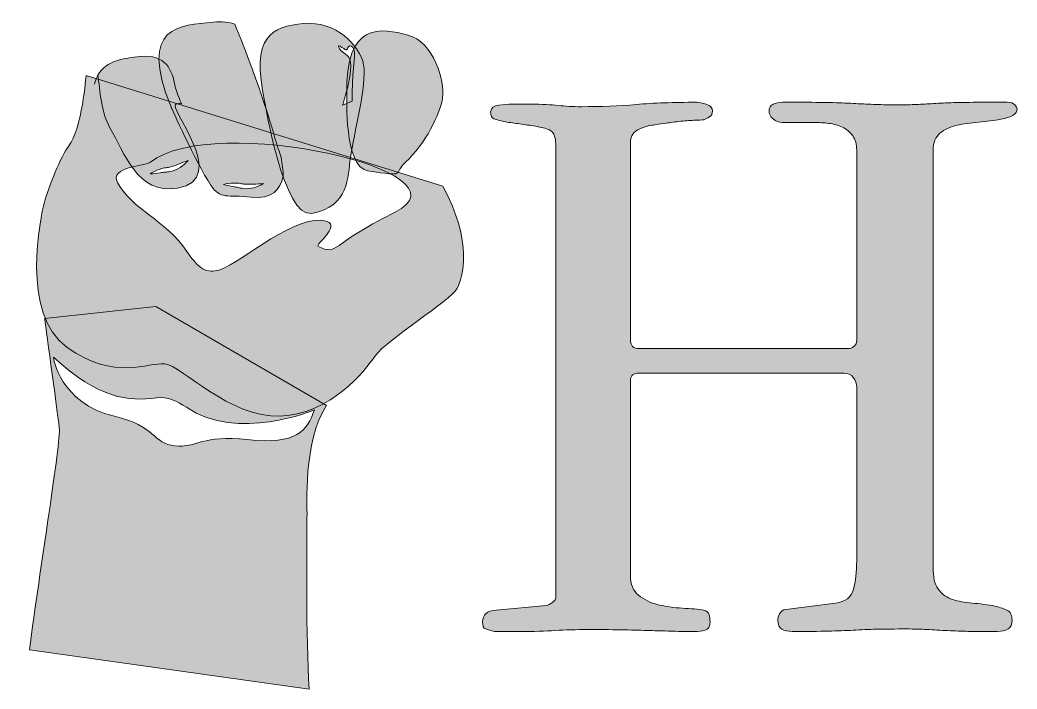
# Model space of a CAD drawing. Header units: inches. Extents: x 97 to 984, y -1026 to -54.
# Drawn here: x 104.5 to 312.5, y -476 to -336.4 of the extents above; entities that cross this region are included whole.
import ezdxf

# ---------------------------------------------------------------- set-up
doc = ezdxf.new("R2010")
doc.units = ezdxf.units.IN
doc.header["$MEASUREMENT"] = 0
doc.layers.add('Layer 1', color=7, linetype='Continuous')

# ---------------------------------------------------------------- blocks, each defined once
blk = doc.blocks.new('block 8')
at = {"layer": 'Layer 1', "lineweight": 0}
for points, knots in [([(137.04, -353.88), (137.43, -353.8), (137.8, -353.8), (138.18, -353.84), (138.19, -353.87), (138.21, -353.91), (138.22, -353.94), (137.52, -352.39), (137, -351.08), (136.84, -350.25), (136.18, -346.81), (135.03, -343.46), (129.53, -344), (126.38, -344.3), (122.44, -344.78), (120.73, -347.86), (121.12, -350.99), (121.42, -355.81), (123.23, -358.87), (126.25, -363.96), (128.94, -372.9), (137.31, -371.48), (148.62, -369.56), (134.92, -354.3), (137.04, -353.88)], [0, 0, 0, 0, 1, 1, 1, 2, 2, 2, 3, 3, 3, 4, 4, 4, 5, 5, 5, 6, 6, 6, 7, 7, 7, 8, 8, 8, 8]), ([(137.55, -366.47), (138.2, -366.21), (138.84, -365.93), (139.53, -365.67), (139.07, -366.25), (138.51, -366.72), (137.89, -367.12), (137.28, -367.52), (136.6, -367.84), (135.83, -368), (135.42, -368.07), (135.11, -368.09), (134.76, -368.13), (134.42, -368.16), (134.08, -368.22), (133.73, -368.26), (133.04, -368.35), (132.34, -368.44), (131.61, -368.5), (132.21, -368.08), (132.88, -367.78), (133.56, -367.54), (133.91, -367.42), (134.26, -367.34), (134.62, -367.25), (134.97, -367.17), (135.37, -367.13), (135.65, -367.08), (136.27, -366.94), (136.91, -366.72), (137.55, -366.47)], [0, 0, 0, 0, 1, 1, 1, 2, 2, 2, 3, 3, 3, 4, 4, 4, 5, 5, 5, 6, 6, 6, 7, 7, 7, 8, 8, 8, 9, 9, 9, 10, 10, 10, 10])]:
    blk.add_open_spline(points, degree=3, knots=knots, dxfattribs=at)
blk = doc.blocks.new('block 7')
at = {"layer": 'Layer 1', "true_color": 0x1f9d48}
h = blk.add_hatch(color=114, dxfattribs=at)
h.dxf.hatch_style = 2
edge = h.paths.add_edge_path()
edge.add_spline(control_points=[(120.3, -348.82), (120.2, -349.11), (120.11, -349.42), (120.04, -349.76), (120.11, -349.42), (120.2, -349.11), (120.3, -348.82)], knot_values=[0, 0, 0, 0, 1, 1, 1, 2, 2, 2, 2], degree=3, periodic=1)
edge = h.paths.add_edge_path()
edge.add_spline(control_points=[(120.43, -348.5), (120.39, -348.61), (120.34, -348.71), (120.3, -348.82), (120.34, -348.71), (120.39, -348.61), (120.43, -348.5)], knot_values=[0, 0, 0, 0, 1, 1, 1, 2, 2, 2, 2], degree=3, periodic=1)
edge = h.paths.add_edge_path()
edge.add_spline(control_points=[(120.66, -347.99), (120.58, -348.15), (120.5, -348.33), (120.43, -348.5), (120.5, -348.33), (120.58, -348.15), (120.66, -347.99)], knot_values=[0, 0, 0, 0, 1, 1, 1, 2, 2, 2, 2], degree=3, periodic=1)
edge = h.paths.add_edge_path()
edge.add_spline(control_points=[(137.04, -353.88), (137.43, -353.8), (137.8, -353.8), (138.18, -353.84), (138.19, -353.87), (138.21, -353.91), (138.22, -353.94), (137.52, -352.39), (137, -351.08), (136.84, -350.25), (136.18, -346.81), (135.03, -343.46), (129.53, -344), (126.38, -344.3), (122.44, -344.78), (120.73, -347.86), (121.12, -350.99), (121.42, -355.81), (123.23, -358.87), (126.25, -363.96), (128.94, -372.9), (137.31, -371.48), (148.62, -369.56), (134.92, -354.3), (137.04, -353.88)], knot_values=[0, 0, 0, 0, 1, 1, 1, 2, 2, 2, 3, 3, 3, 4, 4, 4, 5, 5, 5, 6, 6, 6, 7, 7, 7, 8, 8, 8, 8], degree=3, periodic=1)
edge = h.paths.add_edge_path()
edge.add_spline(control_points=[(137.55, -366.47), (138.2, -366.21), (138.84, -365.93), (139.53, -365.67), (139.07, -366.25), (138.51, -366.72), (137.89, -367.12), (137.28, -367.52), (136.6, -367.84), (135.83, -368), (135.42, -368.07), (135.11, -368.09), (134.76, -368.13), (134.42, -368.16), (134.08, -368.22), (133.73, -368.26), (133.04, -368.35), (132.34, -368.44), (131.61, -368.5), (132.21, -368.08), (132.88, -367.78), (133.56, -367.54), (133.91, -367.42), (134.26, -367.34), (134.62, -367.25), (134.97, -367.17), (135.37, -367.13), (135.65, -367.08), (136.27, -366.94), (136.91, -366.72), (137.55, -366.47)], knot_values=[0, 0, 0, 0, 1, 1, 1, 2, 2, 2, 3, 3, 3, 4, 4, 4, 5, 5, 5, 6, 6, 6, 7, 7, 7, 8, 8, 8, 9, 9, 9, 10, 10, 10, 10], degree=3, periodic=1)
edge = h.paths.add_edge_path()
edge.add_spline(control_points=[(120.66, -347.99), (120.68, -347.95), (120.71, -347.91), (120.73, -347.86), (120.73, -347.86), (120.73, -347.85), (120.73, -347.84), (120.7, -347.89), (120.69, -347.94), (120.66, -347.99)], knot_values=[0, 0, 0, 0, 1, 1, 1, 2, 2, 2, 3, 3, 3, 3], degree=3, periodic=1)
at = {"layer": 'Layer 1', "lineweight": 0}
for points, knots in [([(120.3, -348.82), (120.2, -349.11), (120.11, -349.42), (120.04, -349.76), (120.11, -349.42), (120.2, -349.11), (120.3, -348.82)], [0, 0, 0, 0, 1, 1, 1, 2, 2, 2, 2]), ([(120.43, -348.5), (120.39, -348.61), (120.34, -348.71), (120.3, -348.82), (120.34, -348.71), (120.39, -348.61), (120.43, -348.5)], [0, 0, 0, 0, 1, 1, 1, 2, 2, 2, 2]), ([(120.66, -347.99), (120.58, -348.15), (120.5, -348.33), (120.43, -348.5), (120.5, -348.33), (120.58, -348.15), (120.66, -347.99)], [0, 0, 0, 0, 1, 1, 1, 2, 2, 2, 2]), ([(120.66, -347.99), (120.68, -347.95), (120.71, -347.91), (120.73, -347.86), (120.73, -347.86), (120.73, -347.85), (120.73, -347.84), (120.7, -347.89), (120.69, -347.94), (120.66, -347.99)], [0, 0, 0, 0, 1, 1, 1, 2, 2, 2, 3, 3, 3, 3])]:
    blk.add_open_spline(points, degree=3, knots=knots, dxfattribs=at)
at = {"layer": 'Layer 1'}
blk.add_blockref('block 8', (0, 0), dxfattribs=at)
blk = doc.blocks.new('block 6')
at = {"layer": 'Layer 1'}
blk.add_blockref('block 7', (0, 0), dxfattribs=at)
blk = doc.blocks.new('block 5')
at = {"layer": 'Layer 1', "true_color": 0x1f9d48}
h = blk.add_hatch(color=114, dxfattribs=at)
h.dxf.hatch_style = 2
edge = h.paths.add_edge_path()
edge.add_spline(control_points=[(159.04, -365.55), (158.93, -364.82), (158.74, -364.33), (158.58, -363.88), (157.34, -360.43), (157.11, -358.38), (153.92, -349.38), (152.71, -345.98), (151.19, -341.88), (149.32, -337.26), (148.15, -336.8), (146.67, -336.61), (144.74, -336.81), (138.01, -337.49), (128.97, -337.35), (135.98, -354.5), (135.98, -354.5), (141.15, -366.09), (144.24, -370.77), (146.38, -374), (147.6, -372.7), (152.68, -373.36), (156.98, -373.92), (158.77, -371.72), (159.36, -368.99), (159.46, -368.28), (159.27, -367.02), (159.04, -365.55)], knot_values=[0, 0, 0, 0, 1, 1, 1, 2, 2, 2, 3, 3, 3, 4, 4, 4, 5, 5, 5, 6, 6, 6, 7, 7, 7, 8, 8, 8, 9, 9, 9, 9], degree=3, periodic=1)
edge = h.paths.add_edge_path()
edge.add_spline(control_points=[(153.29, -371.36), (152.59, -371.54), (151.84, -371.64), (151.06, -371.55), (150.65, -371.48), (150.34, -371.4), (150, -371.33), (149.67, -371.25), (149.33, -371.2), (148.99, -371.13), (148.3, -371), (147.61, -370.87), (146.9, -370.69), (147.6, -370.48), (148.33, -370.4), (149.05, -370.4), (149.42, -370.39), (149.78, -370.42), (150.14, -370.45), (150.51, -370.49), (150.89, -370.57), (151.18, -370.61), (151.81, -370.68), (152.49, -370.67), (153.18, -370.63), (153.87, -370.59), (154.57, -370.53), (155.3, -370.5), (154.68, -370.9), (154, -371.17), (153.29, -371.36)], knot_values=[0, 0, 0, 0, 1, 1, 1, 2, 2, 2, 3, 3, 3, 4, 4, 4, 5, 5, 5, 6, 6, 6, 7, 7, 7, 8, 8, 8, 9, 9, 9, 10, 10, 10, 10], degree=3, periodic=1)
h = blk.add_hatch(color=114, dxfattribs=at)
h.dxf.hatch_style = 2
edge = h.paths.add_edge_path()
edge.add_spline(control_points=[(176.17, -345.75), (175.43, -341.71), (170.38, -336.48), (163.65, -337.11), (156.91, -337.74), (152.55, -339.64), (155.55, -353.57), (155.55, -353.57), (159.44, -377.8), (165.35, -376.72), (173.24, -375.29), (172.83, -369.13), (173.41, -365.08), (174.09, -360.37), (176.9, -349.78), (176.17, -345.75)], knot_values=[0, 0, 0, 0, 1, 1, 1, 2, 2, 2, 3, 3, 3, 4, 4, 4, 5, 5, 5, 5], degree=3, periodic=1)
edge = h.paths.add_edge_path()
edge.add_spline(control_points=[(171.75, -354.16), (171.75, -354.16), (174.89, -345.25), (172.7, -343.74), (170.66, -342.34), (170.46, -341.23), (171.63, -342.07), (172.8, -342.91), (172.57, -342.61), (173, -341.99), (173.42, -341.37), (173.89, -341.91), (174.19, -342.63), (174.5, -343.35), (173.68, -348.24), (173.78, -353.33), (173.78, -353.33), (171.75, -354.16), (171.75, -354.16)], knot_values=[0, 0, 0, 0, 1, 1, 1, 2, 2, 2, 3, 3, 3, 4, 4, 4, 5, 5, 5, 6, 6, 6, 6], degree=3, periodic=1)
h = blk.add_hatch(color=114, dxfattribs=at)
h.dxf.hatch_style = 2
edge = h.paths.add_edge_path()
edge.add_spline(control_points=[(172.69, -352.15), (172.69, -352.15), (172.03, -367.01), (177, -367.82), (185.4, -369.18), (182.32, -368.44), (184.89, -366.06), (189.07, -362.17), (192.09, -356.07), (192.66, -352.61), (193.22, -349.15), (190.75, -340.88), (185.4, -339.51), (180.04, -338.13), (172.21, -336.35), (172.69, -352.15)], knot_values=[0, 0, 0, 0, 1, 1, 1, 2, 2, 2, 3, 3, 3, 4, 4, 4, 5, 5, 5, 5], degree=3, periodic=1)
at = {"layer": 'Layer 1', "true_color": 0xea2625}
h = blk.add_hatch(color=20, dxfattribs=at)
h.dxf.hatch_style = 2
edge = h.paths.add_edge_path()
edge.add_spline(control_points=[(192.69, -371.05), (192.69, -371.05), (118.25, -347.94), (118.25, -347.94), (118.25, -347.94), (117.39, -359.18), (114.65, -362.61), (113.08, -364.57), (110.35, -371.45), (109.55, -374.39), (108.76, -377.33), (104.45, -397.73), (114.33, -404.74), (124.21, -411.74), (131.23, -407.78), (134.72, -408.12), (138.2, -408.47), (148.19, -419.51), (158.8, -419.04), (169.41, -418.57), (176.32, -409.69), (178.65, -406.4), (180.99, -403.11), (194.38, -394.86), (195.62, -392.47), (196.86, -390.07), (199.09, -382.75), (192.69, -371.05)], knot_values=[0, 0, 0, 0, 1, 1, 1, 2, 2, 2, 3, 3, 3, 4, 4, 4, 5, 5, 5, 6, 6, 6, 7, 7, 7, 8, 8, 8, 9, 9, 9, 9], degree=3, periodic=1)
edge = h.paths.add_edge_path()
edge.add_spline(control_points=[(182.62, -376.53), (168.6, -383.44), (171.07, -385.58), (166.65, -383.62), (165.99, -383.33), (171.32, -379.37), (168.56, -378.42), (162.4, -376.31), (150.77, -386.93), (146.37, -388.41), (144.01, -389.21), (142.27, -389.09), (139.29, -384.66), (134.81, -378.01), (127.81, -375.94), (124.8, -370.28), (123.04, -366.97), (130.69, -366.84), (131.67, -366.05), (144.72, -355.61), (200.14, -367.91), (182.62, -376.53)], knot_values=[0, 0, 0, 0, 1, 1, 1, 2, 2, 2, 3, 3, 3, 4, 4, 4, 5, 5, 5, 6, 6, 6, 7, 7, 7, 7], degree=3, periodic=1)
at = {"layer": 'Layer 1', "true_color": 0xfccf0c}
h = blk.add_hatch(color=40, dxfattribs=at)
h.dxf.hatch_style = 2
edge = h.paths.add_edge_path()
edge.add_spline(control_points=[(164.36, -438.98), (164.36, -438.98), (163.54, -424.02), (168.4, -416.85), (168.4, -416.85), (132.84, -396.14), (132.84, -396.14), (132.84, -396.14), (109.6, -398.69), (109.6, -398.69), (109.6, -398.69), (112.1, -416.87), (112.66, -421.45), (113.02, -424.48), (108.55, -451.1), (106.46, -467.84), (106.46, -467.84), (164.81, -476), (164.81, -476), (164.13, -464.55), (164.29, -448.27), (164.36, -438.98)], knot_values=[0, 0, 0, 0, 1, 1, 1, 2, 2, 2, 3, 3, 3, 4, 4, 4, 5, 5, 5, 6, 6, 6, 7, 7, 7, 7], degree=3, periodic=1)
edge = h.paths.add_edge_path()
edge.add_spline(control_points=[(151.87, -423.93), (142.49, -422.89), (141.39, -425.69), (136.79, -425.25), (132.18, -424.81), (132.81, -421.02), (124.15, -419.04), (112.74, -416.43), (111.42, -406.74), (111.42, -406.74), (121.06, -415.5), (126.95, -415.97), (132.97, -415.22), (135.23, -414.93), (137.3, -415.92), (139.18, -417.2), (149.8, -424.49), (165.91, -417.74), (165.91, -417.74), (164.3, -422.1), (162.38, -425.08), (151.87, -423.93)], knot_values=[0, 0, 0, 0, 1, 1, 1, 2, 2, 2, 3, 3, 3, 4, 4, 4, 5, 5, 5, 6, 6, 6, 7, 7, 7, 7], degree=3, periodic=1)
at = {"layer": 'Layer 1', "lineweight": 0}
for points, knots in [([(159.04, -365.55), (158.93, -364.82), (158.74, -364.33), (158.58, -363.88), (157.34, -360.43), (157.11, -358.38), (153.92, -349.38), (152.71, -345.98), (151.19, -341.88), (149.32, -337.26), (148.15, -336.8), (146.67, -336.61), (144.74, -336.81), (138.01, -337.49), (128.97, -337.35), (135.98, -354.5), (135.98, -354.5), (141.15, -366.09), (144.24, -370.77), (146.38, -374), (147.6, -372.7), (152.68, -373.36), (156.98, -373.92), (158.77, -371.72), (159.36, -368.99), (159.46, -368.28), (159.27, -367.02), (159.04, -365.55)], [0, 0, 0, 0, 1, 1, 1, 2, 2, 2, 3, 3, 3, 4, 4, 4, 5, 5, 5, 6, 6, 6, 7, 7, 7, 8, 8, 8, 9, 9, 9, 9]), ([(176.17, -345.75), (175.43, -341.71), (170.38, -336.48), (163.65, -337.11), (156.91, -337.74), (152.55, -339.64), (155.55, -353.57), (155.55, -353.57), (159.44, -377.8), (165.35, -376.72), (173.24, -375.29), (172.83, -369.13), (173.41, -365.08), (174.09, -360.37), (176.9, -349.78), (176.17, -345.75)], [0, 0, 0, 0, 1, 1, 1, 2, 2, 2, 3, 3, 3, 4, 4, 4, 5, 5, 5, 5]), ([(172.69, -352.15), (172.69, -352.15), (172.03, -367.01), (177, -367.82), (185.4, -369.18), (182.32, -368.44), (184.89, -366.06), (189.07, -362.17), (192.09, -356.07), (192.66, -352.61), (193.22, -349.15), (190.75, -340.88), (185.4, -339.51), (180.04, -338.13), (172.21, -336.35), (172.69, -352.15)], [0, 0, 0, 0, 1, 1, 1, 2, 2, 2, 3, 3, 3, 4, 4, 4, 5, 5, 5, 5]), ([(171.75, -354.16), (171.75, -354.16), (174.89, -345.25), (172.7, -343.74), (170.66, -342.34), (170.46, -341.23), (171.63, -342.07), (172.8, -342.91), (172.57, -342.61), (173, -341.99), (173.42, -341.37), (173.89, -341.91), (174.19, -342.63), (174.5, -343.35), (173.68, -348.24), (173.78, -353.33), (173.78, -353.33), (171.75, -354.16), (171.75, -354.16)], [0, 0, 0, 0, 1, 1, 1, 2, 2, 2, 3, 3, 3, 4, 4, 4, 5, 5, 5, 6, 6, 6, 6]), ([(192.69, -371.05), (192.69, -371.05), (118.25, -347.94), (118.25, -347.94), (118.25, -347.94), (117.39, -359.18), (114.65, -362.61), (113.08, -364.57), (110.35, -371.45), (109.55, -374.39), (108.76, -377.33), (104.45, -397.73), (114.33, -404.74), (124.21, -411.74), (131.23, -407.78), (134.72, -408.12), (138.2, -408.47), (148.19, -419.51), (158.8, -419.04), (169.41, -418.57), (176.32, -409.69), (178.65, -406.4), (180.99, -403.11), (194.38, -394.86), (195.62, -392.47), (196.86, -390.07), (199.09, -382.75), (192.69, -371.05)], [0, 0, 0, 0, 1, 1, 1, 2, 2, 2, 3, 3, 3, 4, 4, 4, 5, 5, 5, 6, 6, 6, 7, 7, 7, 8, 8, 8, 9, 9, 9, 9]), ([(182.62, -376.53), (168.6, -383.44), (171.07, -385.58), (166.65, -383.62), (165.99, -383.33), (171.32, -379.37), (168.56, -378.42), (162.4, -376.31), (150.77, -386.93), (146.37, -388.41), (144.01, -389.21), (142.27, -389.09), (139.29, -384.66), (134.81, -378.01), (127.81, -375.94), (124.8, -370.28), (123.04, -366.97), (130.69, -366.84), (131.67, -366.05), (144.72, -355.61), (200.14, -367.91), (182.62, -376.53)], [0, 0, 0, 0, 1, 1, 1, 2, 2, 2, 3, 3, 3, 4, 4, 4, 5, 5, 5, 6, 6, 6, 7, 7, 7, 7]), ([(153.29, -371.36), (152.59, -371.54), (151.84, -371.64), (151.06, -371.55), (150.65, -371.48), (150.34, -371.4), (150, -371.33), (149.67, -371.25), (149.33, -371.2), (148.99, -371.13), (148.3, -371), (147.61, -370.87), (146.9, -370.69), (147.6, -370.48), (148.33, -370.4), (149.05, -370.4), (149.42, -370.39), (149.78, -370.42), (150.14, -370.45), (150.51, -370.49), (150.89, -370.57), (151.18, -370.61), (151.81, -370.68), (152.49, -370.67), (153.18, -370.63), (153.87, -370.59), (154.57, -370.53), (155.3, -370.5), (154.68, -370.9), (154, -371.17), (153.29, -371.36)], [0, 0, 0, 0, 1, 1, 1, 2, 2, 2, 3, 3, 3, 4, 4, 4, 5, 5, 5, 6, 6, 6, 7, 7, 7, 8, 8, 8, 9, 9, 9, 10, 10, 10, 10]), ([(164.36, -438.98), (164.36, -438.98), (163.54, -424.02), (168.4, -416.85), (168.4, -416.85), (132.84, -396.14), (132.84, -396.14), (132.84, -396.14), (109.6, -398.69), (109.6, -398.69), (109.6, -398.69), (112.1, -416.87), (112.66, -421.45), (113.02, -424.48), (108.55, -451.1), (106.46, -467.84), (106.46, -467.84), (164.81, -476), (164.81, -476), (164.13, -464.55), (164.29, -448.27), (164.36, -438.98)], [0, 0, 0, 0, 1, 1, 1, 2, 2, 2, 3, 3, 3, 4, 4, 4, 5, 5, 5, 6, 6, 6, 7, 7, 7, 7]), ([(151.87, -423.93), (142.49, -422.89), (141.39, -425.69), (136.79, -425.25), (132.18, -424.81), (132.81, -421.02), (124.15, -419.04), (112.74, -416.43), (111.42, -406.74), (111.42, -406.74), (121.06, -415.5), (126.95, -415.97), (132.97, -415.22), (135.23, -414.93), (137.3, -415.92), (139.18, -417.2), (149.8, -424.49), (165.91, -417.74), (165.91, -417.74), (164.3, -422.1), (162.38, -425.08), (151.87, -423.93)], [0, 0, 0, 0, 1, 1, 1, 2, 2, 2, 3, 3, 3, 4, 4, 4, 5, 5, 5, 6, 6, 6, 7, 7, 7, 7])]:
    blk.add_open_spline(points, degree=3, knots=knots, dxfattribs=at)
at = {"layer": 'Layer 1'}
blk.add_blockref('block 6', (0, 0), dxfattribs=at)
blk = doc.blocks.new('block 15')
at = {"layer": 'Layer 1', "true_color": 0x1f9d48}
h = blk.add_hatch(color=114, dxfattribs=at)
h.dxf.hatch_style = 2
edge = h.paths.add_edge_path()
edge.add_spline(control_points=[(200.98, -462.01), (200.98, -460.52), (201.94, -459.69), (203.84, -459.51), (203.84, -459.51), (214.34, -458.59), (214.34, -458.59), (214.69, -458.51), (215.1, -458.29), (215.57, -457.93), (216.05, -457.59), (216.29, -457.15), (216.29, -456.62), (216.29, -456.62), (216.29, -363.27), (216.29, -363.27), (216.29, -361.78), (216.14, -360.75), (215.83, -360.18), (215.53, -359.61), (215.03, -359.24), (214.34, -359.06), (213.39, -358.8), (212.35, -358.58), (211.23, -358.41), (210.1, -358.23), (209.03, -358.08), (207.99, -357.94), (206.95, -357.81), (206, -357.66), (205.13, -357.48), (204.27, -357.31), (203.66, -357.14), (203.32, -356.96), (203.06, -356.87), (202.89, -356.65), (202.8, -356.3), (202.71, -355.95), (202.67, -355.69), (202.67, -355.51), (202.75, -354.72), (203.32, -354.26), (204.36, -354.13), (205.39, -354), (206.3, -353.94), (207.08, -353.94), (207.08, -353.94), (210.97, -353.94), (210.97, -353.94), (213.39, -353.94), (215.33, -354.02), (216.81, -354.2), (218.28, -354.37), (219.87, -354.46), (221.61, -354.46), (225.67, -354.46), (229.49, -354.31), (233.08, -354), (236.67, -353.69), (240.88, -353.54), (245.73, -353.54), (246.16, -353.54), (246.81, -353.67), (247.67, -353.94), (248.54, -354.2), (248.97, -354.68), (248.97, -355.38), (248.97, -355.91), (248.75, -356.3), (248.32, -356.56), (247.89, -356.83), (247.5, -357.05), (247.15, -357.22), (246.72, -357.22), (246.03, -357.25), (245.08, -357.29), (244.13, -357.33), (243.09, -357.42), (241.97, -357.55), (240.84, -357.68), (239.81, -357.81), (238.86, -357.94), (237.9, -358.08), (237.25, -358.19), (236.91, -358.27), (236.13, -358.27), (235.09, -358.54), (233.8, -359.06), (232.5, -359.59), (231.85, -360.55), (231.85, -361.96), (231.85, -361.96), (231.85, -403.11), (231.85, -403.11), (231.85, -404.34), (232.45, -404.95), (233.67, -404.95), (233.67, -404.95), (277.24, -404.95), (277.24, -404.95), (277.68, -404.95), (278.09, -404.8), (278.48, -404.49), (278.86, -404.18), (279.06, -403.77), (279.06, -403.24), (279.06, -403.24), (279.06, -363.53), (279.06, -363.53), (279.06, -362.31), (278.78, -361.3), (278.22, -360.51), (277.65, -359.72), (276.94, -359.13), (276.07, -358.73), (275.21, -358.34), (274.26, -358.08), (273.22, -357.94), (272.18, -357.81), (271.19, -357.75), (270.24, -357.75), (270.24, -357.75), (263.5, -357.75), (263.5, -357.75), (262.8, -357.75), (262.18, -357.51), (261.61, -357.02), (261.05, -356.54), (260.77, -356), (260.77, -355.38), (260.77, -354.68), (261.05, -354.2), (261.61, -353.94), (262.18, -353.67), (262.85, -353.54), (263.63, -353.54), (263.63, -353.54), (268.03, -353.54), (268.03, -353.54), (270.37, -353.54), (272.4, -353.56), (274.13, -353.61), (275.86, -353.65), (277.44, -353.72), (278.86, -353.8), (280.29, -353.89), (281.7, -353.96), (283.08, -354), (284.46, -354.05), (286.02, -354.07), (287.75, -354.07), (289.13, -354.07), (290.38, -354.05), (291.51, -354), (292.63, -353.96), (293.82, -353.89), (295.08, -353.8), (296.33, -353.72), (297.74, -353.65), (299.29, -353.61), (300.85, -353.56), (302.75, -353.54), (305, -353.54), (305, -353.54), (310.44, -353.54), (310.44, -353.54), (311.22, -353.54), (311.76, -353.72), (312.07, -354.07), (312.37, -354.42), (312.52, -354.72), (312.52, -354.99), (312.52, -355.95), (311.39, -356.65), (309.15, -357.09), (307.68, -357.35), (306.12, -357.55), (304.48, -357.68), (302.84, -357.81), (301.32, -358.03), (299.94, -358.34), (298.56, -358.65), (297.39, -359.19), (296.44, -359.98), (295.49, -360.77), (295.01, -361.96), (295.01, -363.53), (295.01, -363.53), (295.01, -450.57), (295.01, -450.57), (295.01, -452.59), (295.34, -454.08), (295.98, -455.04), (296.63, -456.01), (297.52, -456.71), (298.64, -457.15), (299.76, -457.59), (301.08, -457.87), (302.6, -458), (304.11, -458.13), (305.73, -458.33), (307.46, -458.59), (308.67, -458.85), (309.64, -459.16), (310.38, -459.51), (311.11, -459.86), (311.48, -460.56), (311.48, -461.62), (311.48, -462.49), (311.2, -463.11), (310.64, -463.46), (310.07, -463.81), (309.32, -463.98), (308.37, -463.98), (308.37, -463.98), (304.22, -463.98), (304.22, -463.98), (303.35, -463.98), (302.21, -463.96), (300.78, -463.92), (299.36, -463.87), (297.88, -463.81), (296.37, -463.72), (294.86, -463.63), (293.48, -463.56), (292.22, -463.52), (290.97, -463.48), (290.08, -463.46), (289.56, -463.46), (286.97, -463.46), (284.85, -463.48), (283.21, -463.52), (281.57, -463.56), (279.95, -463.63), (278.34, -463.72), (276.74, -463.81), (274.99, -463.87), (273.09, -463.92), (271.19, -463.96), (268.68, -463.98), (265.57, -463.98), (264.71, -463.98), (263.99, -463.83), (263.43, -463.52), (262.87, -463.22), (262.59, -462.58), (262.59, -461.62), (262.59, -461.27), (262.72, -460.83), (262.98, -460.3), (263.24, -459.77), (263.67, -459.47), (264.27, -459.38), (264.27, -459.38), (274.65, -458.07), (274.65, -458.07), (276.72, -457.8), (277.98, -456.84), (278.41, -455.17), (278.84, -453.51), (279.06, -451.54), (279.06, -449.26), (279.06, -449.26), (279.06, -412.97), (279.06, -412.97), (279.06, -412.27), (278.82, -411.61), (278.34, -411), (277.87, -410.38), (277.24, -410.08), (276.46, -410.08), (276.46, -410.08), (233.67, -410.08), (233.67, -410.08), (232.45, -410.08), (231.85, -410.56), (231.85, -411.52), (231.85, -411.52), (231.85, -452.28), (231.85, -452.28), (231.85, -454.12), (232.41, -455.5), (233.54, -456.42), (234.66, -457.34), (236.02, -458), (237.62, -458.39), (239.22, -458.79), (240.91, -459.03), (242.68, -459.12), (244.45, -459.21), (245.94, -459.34), (247.15, -459.51), (247.76, -459.69), (248.13, -460.02), (248.26, -460.5), (248.39, -460.98), (248.45, -461.44), (248.45, -461.88), (248.45, -462.93), (248.11, -463.54), (247.41, -463.72), (246.72, -463.89), (246.03, -463.98), (245.34, -463.98), (243.26, -463.98), (241.53, -463.96), (240.15, -463.92), (238.77, -463.87), (237.32, -463.83), (235.81, -463.79), (234.29, -463.74), (232.56, -463.7), (230.62, -463.65), (228.67, -463.61), (226.14, -463.59), (223.03, -463.59), (220.52, -463.59), (218.23, -463.65), (216.16, -463.79), (214.08, -463.92), (211.66, -463.98), (208.89, -463.98), (208.89, -463.98), (203.45, -463.98), (203.45, -463.98), (202.67, -463.81), (202.06, -463.63), (201.63, -463.46), (201.2, -463.28), (200.98, -462.8), (200.98, -462.01)], knot_values=[0, 0, 0, 0, 1, 1, 1, 2, 2, 2, 3, 3, 3, 4, 4, 4, 5, 5, 5, 6, 6, 6, 7, 7, 7, 8, 8, 8, 9, 9, 9, 10, 10, 10, 11, 11, 11, 12, 12, 12, 13, 13, 13, 14, 14, 14, 15, 15, 15, 16, 16, 16, 17, 17, 17, 18, 18, 18, 19, 19, 19, 20, 20, 20, 21, 21, 21, 22, 22, 22, 23, 23, 23, 24, 24, 24, 25, 25, 25, 26, 26, 26, 27, 27, 27, 28, 28, 28, 29, 29, 29, 30, 30, 30, 31, 31, 31, 32, 32, 32, 33, 33, 33, 34, 34, 34, 35, 35, 35, 36, 36, 36, 37, 37, 37, 38, 38, 38, 39, 39, 39, 40, 40, 40, 41, 41, 41, 42, 42, 42, 43, 43, 43, 44, 44, 44, 45, 45, 45, 46, 46, 46, 47, 47, 47, 48, 48, 48, 49, 49, 49, 50, 50, 50, 51, 51, 51, 52, 52, 52, 53, 53, 53, 54, 54, 54, 55, 55, 55, 56, 56, 56, 57, 57, 57, 58, 58, 58, 59, 59, 59, 60, 60, 60, 61, 61, 61, 62, 62, 62, 63, 63, 63, 64, 64, 64, 65, 65, 65, 66, 66, 66, 67, 67, 67, 68, 68, 68, 69, 69, 69, 70, 70, 70, 71, 71, 71, 72, 72, 72, 73, 73, 73, 74, 74, 74, 75, 75, 75, 76, 76, 76, 77, 77, 77, 78, 78, 78, 79, 79, 79, 80, 80, 80, 81, 81, 81, 82, 82, 82, 83, 83, 83, 84, 84, 84, 85, 85, 85, 86, 86, 86, 87, 87, 87, 88, 88, 88, 89, 89, 89, 90, 90, 90, 91, 91, 91, 92, 92, 92, 93, 93, 93, 94, 94, 94, 95, 95, 95, 96, 96, 96, 97, 97, 97, 98, 98, 98, 99, 99, 99, 100, 100, 100, 101, 101, 101, 102, 102, 102, 103, 103, 103, 104, 104, 104, 105, 105, 105, 106, 106, 106, 107, 107, 107, 108, 108, 108, 109, 109, 109, 110, 110, 110, 110], degree=3, periodic=1)
at = {"layer": 'Layer 1', "lineweight": 0}
blk.add_open_spline([(200.98, -462.01), (200.98, -460.52), (201.94, -459.69), (203.84, -459.51), (203.84, -459.51), (214.34, -458.59), (214.34, -458.59), (214.69, -458.51), (215.1, -458.29), (215.57, -457.93), (216.05, -457.59), (216.29, -457.15), (216.29, -456.62), (216.29, -456.62), (216.29, -363.27), (216.29, -363.27), (216.29, -361.78), (216.14, -360.75), (215.83, -360.18), (215.53, -359.61), (215.03, -359.24), (214.34, -359.06), (213.39, -358.8), (212.35, -358.58), (211.23, -358.41), (210.1, -358.23), (209.03, -358.08), (207.99, -357.94), (206.95, -357.81), (206, -357.66), (205.13, -357.48), (204.27, -357.31), (203.66, -357.14), (203.32, -356.96), (203.06, -356.87), (202.89, -356.65), (202.8, -356.3), (202.71, -355.95), (202.67, -355.69), (202.67, -355.51), (202.75, -354.72), (203.32, -354.26), (204.36, -354.13), (205.39, -354), (206.3, -353.94), (207.08, -353.94), (207.08, -353.94), (210.97, -353.94), (210.97, -353.94), (213.39, -353.94), (215.33, -354.02), (216.81, -354.2), (218.28, -354.37), (219.87, -354.46), (221.61, -354.46), (225.67, -354.46), (229.49, -354.31), (233.08, -354), (236.67, -353.69), (240.88, -353.54), (245.73, -353.54), (246.16, -353.54), (246.81, -353.67), (247.67, -353.94), (248.54, -354.2), (248.97, -354.68), (248.97, -355.38), (248.97, -355.91), (248.75, -356.3), (248.32, -356.56), (247.89, -356.83), (247.5, -357.05), (247.15, -357.22), (246.72, -357.22), (246.03, -357.25), (245.08, -357.29), (244.13, -357.33), (243.09, -357.42), (241.97, -357.55), (240.84, -357.68), (239.81, -357.81), (238.86, -357.94), (237.9, -358.08), (237.25, -358.19), (236.91, -358.27), (236.13, -358.27), (235.09, -358.54), (233.8, -359.06), (232.5, -359.59), (231.85, -360.55), (231.85, -361.96), (231.85, -361.96), (231.85, -403.11), (231.85, -403.11), (231.85, -404.34), (232.45, -404.95), (233.67, -404.95), (233.67, -404.95), (277.24, -404.95), (277.24, -404.95), (277.68, -404.95), (278.09, -404.8), (278.48, -404.49), (278.86, -404.18), (279.06, -403.77), (279.06, -403.24), (279.06, -403.24), (279.06, -363.53), (279.06, -363.53), (279.06, -362.31), (278.78, -361.3), (278.22, -360.51), (277.65, -359.72), (276.94, -359.13), (276.07, -358.73), (275.21, -358.34), (274.26, -358.08), (273.22, -357.94), (272.18, -357.81), (271.19, -357.75), (270.24, -357.75), (270.24, -357.75), (263.5, -357.75), (263.5, -357.75), (262.8, -357.75), (262.18, -357.51), (261.61, -357.02), (261.05, -356.54), (260.77, -356), (260.77, -355.38), (260.77, -354.68), (261.05, -354.2), (261.61, -353.94), (262.18, -353.67), (262.85, -353.54), (263.63, -353.54), (263.63, -353.54), (268.03, -353.54), (268.03, -353.54), (270.37, -353.54), (272.4, -353.56), (274.13, -353.61), (275.86, -353.65), (277.44, -353.72), (278.86, -353.8), (280.29, -353.89), (281.7, -353.96), (283.08, -354), (284.46, -354.05), (286.02, -354.07), (287.75, -354.07), (289.13, -354.07), (290.38, -354.05), (291.51, -354), (292.63, -353.96), (293.82, -353.89), (295.08, -353.8), (296.33, -353.72), (297.74, -353.65), (299.29, -353.61), (300.85, -353.56), (302.75, -353.54), (305, -353.54), (305, -353.54), (310.44, -353.54), (310.44, -353.54), (311.22, -353.54), (311.76, -353.72), (312.07, -354.07), (312.37, -354.42), (312.52, -354.72), (312.52, -354.99), (312.52, -355.95), (311.39, -356.65), (309.15, -357.09), (307.68, -357.35), (306.12, -357.55), (304.48, -357.68), (302.84, -357.81), (301.32, -358.03), (299.94, -358.34), (298.56, -358.65), (297.39, -359.19), (296.44, -359.98), (295.49, -360.77), (295.01, -361.96), (295.01, -363.53), (295.01, -363.53), (295.01, -450.57), (295.01, -450.57), (295.01, -452.59), (295.34, -454.08), (295.98, -455.04), (296.63, -456.01), (297.52, -456.71), (298.64, -457.15), (299.76, -457.59), (301.08, -457.87), (302.6, -458), (304.11, -458.13), (305.73, -458.33), (307.46, -458.59), (308.67, -458.85), (309.64, -459.16), (310.38, -459.51), (311.11, -459.86), (311.48, -460.56), (311.48, -461.62), (311.48, -462.49), (311.2, -463.11), (310.64, -463.46), (310.07, -463.81), (309.32, -463.98), (308.37, -463.98), (308.37, -463.98), (304.22, -463.98), (304.22, -463.98), (303.35, -463.98), (302.21, -463.96), (300.78, -463.92), (299.36, -463.87), (297.88, -463.81), (296.37, -463.72), (294.86, -463.63), (293.48, -463.56), (292.22, -463.52), (290.97, -463.48), (290.08, -463.46), (289.56, -463.46), (286.97, -463.46), (284.85, -463.48), (283.21, -463.52), (281.57, -463.56), (279.95, -463.63), (278.34, -463.72), (276.74, -463.81), (274.99, -463.87), (273.09, -463.92), (271.19, -463.96), (268.68, -463.98), (265.57, -463.98), (264.71, -463.98), (263.99, -463.83), (263.43, -463.52), (262.87, -463.22), (262.59, -462.58), (262.59, -461.62), (262.59, -461.27), (262.72, -460.83), (262.98, -460.3), (263.24, -459.77), (263.67, -459.47), (264.27, -459.38), (264.27, -459.38), (274.65, -458.07), (274.65, -458.07), (276.72, -457.8), (277.98, -456.84), (278.41, -455.17), (278.84, -453.51), (279.06, -451.54), (279.06, -449.26), (279.06, -449.26), (279.06, -412.97), (279.06, -412.97), (279.06, -412.27), (278.82, -411.61), (278.34, -411), (277.87, -410.38), (277.24, -410.08), (276.46, -410.08), (276.46, -410.08), (233.67, -410.08), (233.67, -410.08), (232.45, -410.08), (231.85, -410.56), (231.85, -411.52), (231.85, -411.52), (231.85, -452.28), (231.85, -452.28), (231.85, -454.12), (232.41, -455.5), (233.54, -456.42), (234.66, -457.34), (236.02, -458), (237.62, -458.39), (239.22, -458.79), (240.91, -459.03), (242.68, -459.12), (244.45, -459.21), (245.94, -459.34), (247.15, -459.51), (247.76, -459.69), (248.13, -460.02), (248.26, -460.5), (248.39, -460.98), (248.45, -461.44), (248.45, -461.88), (248.45, -462.93), (248.11, -463.54), (247.41, -463.72), (246.72, -463.89), (246.03, -463.98), (245.34, -463.98), (243.26, -463.98), (241.53, -463.96), (240.15, -463.92), (238.77, -463.87), (237.32, -463.83), (235.81, -463.79), (234.29, -463.74), (232.56, -463.7), (230.62, -463.65), (228.67, -463.61), (226.14, -463.59), (223.03, -463.59), (220.52, -463.59), (218.23, -463.65), (216.16, -463.79), (214.08, -463.92), (211.66, -463.98), (208.89, -463.98), (208.89, -463.98), (203.45, -463.98), (203.45, -463.98), (202.67, -463.81), (202.06, -463.63), (201.63, -463.46), (201.2, -463.28), (200.98, -462.8), (200.98, -462.01)], degree=3, knots=[0, 0, 0, 0, 1, 1, 1, 2, 2, 2, 3, 3, 3, 4, 4, 4, 5, 5, 5, 6, 6, 6, 7, 7, 7, 8, 8, 8, 9, 9, 9, 10, 10, 10, 11, 11, 11, 12, 12, 12, 13, 13, 13, 14, 14, 14, 15, 15, 15, 16, 16, 16, 17, 17, 17, 18, 18, 18, 19, 19, 19, 20, 20, 20, 21, 21, 21, 22, 22, 22, 23, 23, 23, 24, 24, 24, 25, 25, 25, 26, 26, 26, 27, 27, 27, 28, 28, 28, 29, 29, 29, 30, 30, 30, 31, 31, 31, 32, 32, 32, 33, 33, 33, 34, 34, 34, 35, 35, 35, 36, 36, 36, 37, 37, 37, 38, 38, 38, 39, 39, 39, 40, 40, 40, 41, 41, 41, 42, 42, 42, 43, 43, 43, 44, 44, 44, 45, 45, 45, 46, 46, 46, 47, 47, 47, 48, 48, 48, 49, 49, 49, 50, 50, 50, 51, 51, 51, 52, 52, 52, 53, 53, 53, 54, 54, 54, 55, 55, 55, 56, 56, 56, 57, 57, 57, 58, 58, 58, 59, 59, 59, 60, 60, 60, 61, 61, 61, 62, 62, 62, 63, 63, 63, 64, 64, 64, 65, 65, 65, 66, 66, 66, 67, 67, 67, 68, 68, 68, 69, 69, 69, 70, 70, 70, 71, 71, 71, 72, 72, 72, 73, 73, 73, 74, 74, 74, 75, 75, 75, 76, 76, 76, 77, 77, 77, 78, 78, 78, 79, 79, 79, 80, 80, 80, 81, 81, 81, 82, 82, 82, 83, 83, 83, 84, 84, 84, 85, 85, 85, 86, 86, 86, 87, 87, 87, 88, 88, 88, 89, 89, 89, 90, 90, 90, 91, 91, 91, 92, 92, 92, 93, 93, 93, 94, 94, 94, 95, 95, 95, 96, 96, 96, 97, 97, 97, 98, 98, 98, 99, 99, 99, 100, 100, 100, 101, 101, 101, 102, 102, 102, 103, 103, 103, 104, 104, 104, 105, 105, 105, 106, 106, 106, 107, 107, 107, 108, 108, 108, 109, 109, 109, 110, 110, 110, 110], dxfattribs=at)
blk = doc.blocks.new('block 2')
at = {"layer": 'Layer 1'}
for name in ['block 5', 'block 15']:
    blk.add_blockref(name, (0, 0), dxfattribs=at)

msp = doc.modelspace()

# ---------------------------------------------------------------- block references
at = {"layer": 'Layer 1'}
msp.add_blockref('block 2', (0, 0), dxfattribs=at)

doc.saveas('drawing.dxf')
